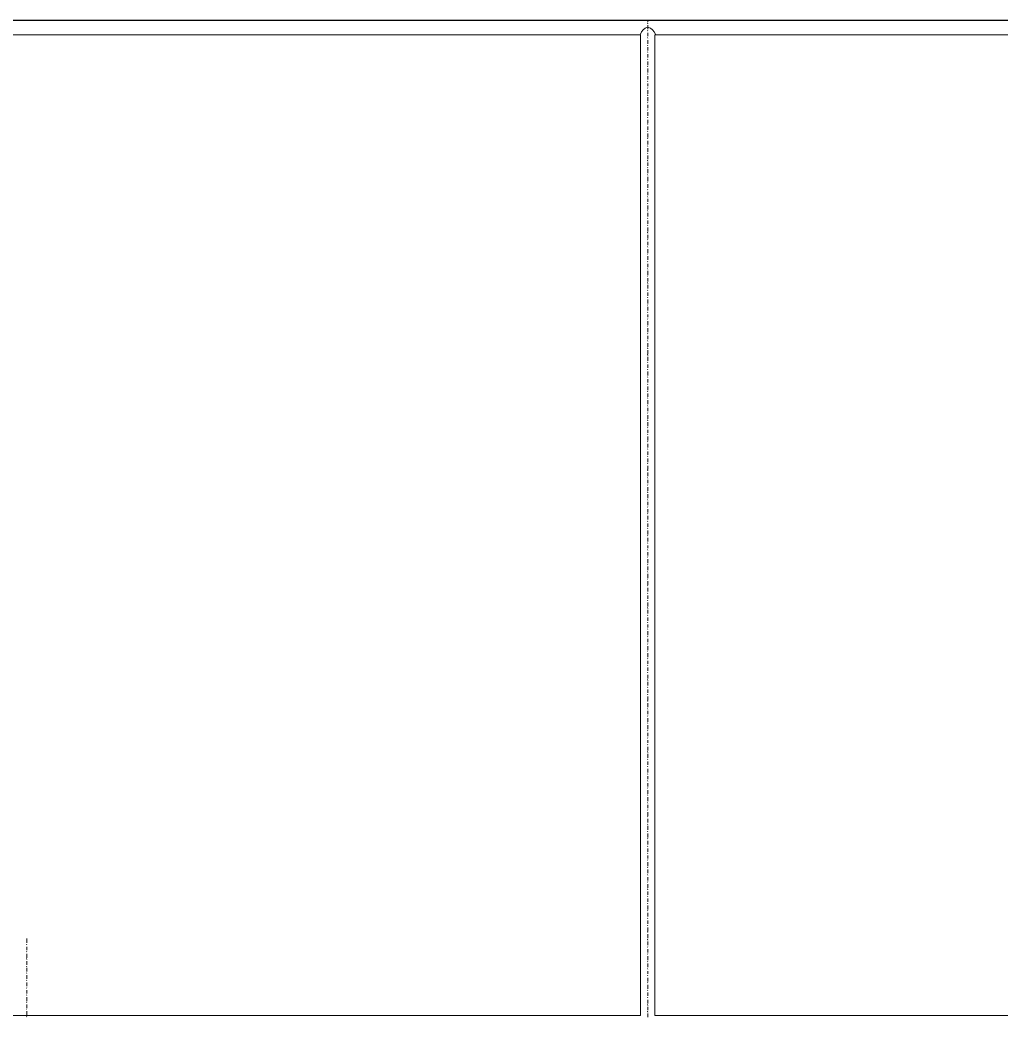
# Model space of a CAD drawing. Header units: millimetres. Extents: x 2928 to 3112, y 1220 to 1280.
# Drawn here: x 3072.221 to 3075.62, y 1236.898 to 1240.358 of the extents above; entities that cross this region are included whole.
import ezdxf

# ---------------------------------------------------------------- set-up
doc = ezdxf.new("R2010")
doc.units = ezdxf.units.MM

msp = doc.modelspace()

# ---------------------------------------------------------------- linework, layer by layer
at = {"color": 7, "linetype": 'Continuous', "lineweight": -2, "true_color": 0x000007}
msp.add_lwpolyline([(3098.42618, 1234.8053), (3098.42618, 1240.35609), (3056.66629, 1240.35609), (3056.66629, 1234.8053)], dxfattribs=at)
at = {"color": 252, "linetype": 'Continuous', "lineweight": 13, "true_color": 0x989898}
for points in [[(3074.39704, 1240.34451), (3074.39539, 1240.34782), (3074.39539, 1240.34782)], [(3074.39704, 1240.35112), (3074.39704, 1240.35774), (3074.39704, 1240.35774)], [(3074.39704, 1240.32632), (3074.39704, 1240.33955), (3074.39704, 1240.33955)], [(3074.39704, 1240.3197), (3074.39539, 1240.32135), (3074.39539, 1240.32135)], [(3074.39704, 1240.30151), (3074.39704, 1240.31308), (3074.39704, 1240.31308)], [(3074.39704, 1240.29489), (3074.39539, 1240.29654), (3074.39539, 1240.29654)], [(3074.39704, 1240.26843), (3074.39539, 1240.27008), (3074.39539, 1240.27008)], [(3074.39704, 1240.27504), (3074.39704, 1240.28827), (3074.39704, 1240.28827)], [(3074.39704, 1240.24527), (3074.39539, 1240.24692), (3074.39539, 1240.24692)], [(3074.39704, 1240.25189), (3074.39704, 1240.26346), (3074.39704, 1240.26346)], [(3074.39704, 1240.22708), (3074.39704, 1240.23865), (3074.39704, 1240.23865)], [(3074.39704, 1240.22046), (3074.39539, 1240.22211), (3074.39539, 1240.22211)], [(3074.39704, 1240.20061), (3074.39704, 1240.21384), (3074.39704, 1240.21384)], [(3074.39704, 1240.19565), (3074.39539, 1240.1973), (3074.39539, 1240.1973)], [(3074.39704, 1240.16919), (3074.39539, 1240.17084), (3074.39539, 1240.17084)], [(3074.39704, 1240.1758), (3074.39704, 1240.18903), (3074.39704, 1240.18903)], [(3074.39704, 1240.14438), (3074.39539, 1240.14603), (3074.39539, 1240.14603)], [(3074.39704, 1240.15099), (3074.39704, 1240.16257), (3074.39704, 1240.16257)], [(3074.39704, 1240.12784), (3074.39704, 1240.13776), (3074.39704, 1240.13776)], [(3074.39704, 1240.12122), (3074.39539, 1240.12287), (3074.39539, 1240.12287)], [(3074.39704, 1240.09476), (3074.39539, 1240.09806), (3074.39539, 1240.09806)], [(3074.39704, 1240.10137), (3074.39704, 1240.1146), (3074.39704, 1240.1146)], [(3074.39704, 1240.06995), (3074.39539, 1240.0716), (3074.39539, 1240.0716)], [(3074.39704, 1240.07656), (3074.39704, 1240.08979), (3074.39704, 1240.08979)], [(3074.39704, 1240.05175), (3074.39704, 1240.06333), (3074.39704, 1240.06333)], [(3074.39704, 1240.04514), (3074.39539, 1240.04679), (3074.39539, 1240.04679)], [(3074.39704, 1240.02529), (3074.39704, 1240.03852), (3074.39704, 1240.03852)], [(3074.39704, 1240.01867), (3074.39539, 1240.02033), (3074.39539, 1240.02033)], [(3074.39704, 1239.99552), (3074.39539, 1239.99717), (3074.39539, 1239.99717)], [(3074.39704, 1240.00048), (3074.39704, 1240.01206), (3074.39704, 1240.01206)], [(3074.39704, 1239.97071), (3074.39539, 1239.97236), (3074.39539, 1239.97236)], [(3074.39704, 1239.97732), (3074.39704, 1239.9889), (3074.39704, 1239.9889)], [(3074.39704, 1239.95086), (3074.39704, 1239.96409), (3074.39704, 1239.96409)], [(3074.39704, 1239.9459), (3074.39539, 1239.94755), (3074.39539, 1239.94755)], [(3074.39704, 1239.92605), (3074.39704, 1239.93928), (3074.39704, 1239.93928)], [(3074.39704, 1239.91943), (3074.39539, 1239.92109), (3074.39539, 1239.92109)], [(3074.39704, 1239.89462), (3074.39539, 1239.89628), (3074.39539, 1239.89628)], [(3074.39704, 1239.90124), (3074.39704, 1239.91282), (3074.39704, 1239.91282)], [(3074.39704, 1239.86816), (3074.39539, 1239.87147), (3074.39539, 1239.87147)], [(3074.39704, 1239.87478), (3074.39704, 1239.88801), (3074.39704, 1239.88801)], [(3074.39704, 1239.85162), (3074.39704, 1239.8632), (3074.39704, 1239.8632)], [(3074.39704, 1239.845), (3074.39539, 1239.84666), (3074.39539, 1239.84666)], [(3074.39704, 1239.82019), (3074.39539, 1239.82185), (3074.39539, 1239.82185)], [(3074.39704, 1239.82681), (3074.39704, 1239.84004), (3074.39704, 1239.84004)], [(3074.39704, 1239.79538), (3074.39539, 1239.79704), (3074.39539, 1239.79704)], [(3074.39704, 1239.80035), (3074.39704, 1239.81358), (3074.39704, 1239.81358)], [(3074.39704, 1239.77554), (3074.39704, 1239.78877), (3074.39704, 1239.78877)], [(3074.39704, 1239.76892), (3074.39539, 1239.77057), (3074.39539, 1239.77057)], [(3074.39704, 1239.75073), (3074.39704, 1239.7623), (3074.39704, 1239.7623)], [(3074.39704, 1239.74411), (3074.39539, 1239.74577), (3074.39539, 1239.74577)], [(3074.39704, 1239.72096), (3074.39539, 1239.72261), (3074.39539, 1239.72261)], [(3074.39704, 1239.72757), (3074.39704, 1239.7375), (3074.39704, 1239.7375)], [(3074.39704, 1239.69449), (3074.39539, 1239.6978), (3074.39539, 1239.6978)], [(3074.39704, 1239.70111), (3074.39704, 1239.71434), (3074.39704, 1239.71434)], [(3074.39704, 1239.6763), (3074.39704, 1239.68953), (3074.39704, 1239.68953)], [(3074.39704, 1239.66968), (3074.39539, 1239.67134), (3074.39539, 1239.67134)], [(3074.39704, 1239.64487), (3074.39539, 1239.64653), (3074.39539, 1239.64653)], [(3074.39704, 1239.65149), (3074.39704, 1239.66307), (3074.39704, 1239.66307)], [(3074.39704, 1239.61841), (3074.39539, 1239.62172), (3074.39539, 1239.62172)], [(3074.39704, 1239.62502), (3074.39704, 1239.63826), (3074.39704, 1239.63826)], [(3074.39704, 1239.60021), (3074.39704, 1239.61345), (3074.39704, 1239.61345)], [(3074.39704, 1239.59525), (3074.39539, 1239.59691), (3074.39539, 1239.59691)], [(3074.39704, 1239.57706), (3074.39704, 1239.58864), (3074.39704, 1239.58864)], [(3074.39704, 1239.57044), (3074.39539, 1239.5721), (3074.39539, 1239.5721)], [(3074.39704, 1239.54563), (3074.39539, 1239.54729), (3074.39539, 1239.54729)], [(3074.39704, 1239.55059), (3074.39704, 1239.56383), (3074.39704, 1239.56383)], [(3074.39704, 1239.51917), (3074.39539, 1239.52082), (3074.39539, 1239.52082)], [(3074.39704, 1239.52578), (3074.39704, 1239.53902), (3074.39704, 1239.53902)], [(3074.39704, 1239.50097), (3074.39704, 1239.51255), (3074.39704, 1239.51255)], [(3074.39704, 1239.49436), (3074.39539, 1239.49601), (3074.39539, 1239.49601)], [(3074.39704, 1239.47451), (3074.39704, 1239.48774), (3074.39704, 1239.48774)], [(3074.39704, 1239.46955), (3074.39539, 1239.4712), (3074.39539, 1239.4712)], [(3074.39704, 1239.44474), (3074.39539, 1239.44805), (3074.39539, 1239.44805)], [(3074.39704, 1239.45136), (3074.39704, 1239.46293), (3074.39704, 1239.46293)], [(3074.39704, 1239.42655), (3074.39704, 1239.43978), (3074.39704, 1239.43978)], [(3074.39704, 1239.41993), (3074.39539, 1239.42158), (3074.39539, 1239.42158)], [(3074.39704, 1239.40174), (3074.39704, 1239.41331), (3074.39704, 1239.41331)], [(3074.39704, 1239.39512), (3074.39539, 1239.39677), (3074.39539, 1239.39677)], [(3074.39704, 1239.36866), (3074.39539, 1239.37031), (3074.39539, 1239.37031)], [(3074.39704, 1239.37527), (3074.39704, 1239.3885), (3074.39704, 1239.3885)], [(3074.39704, 1239.34385), (3074.39539, 1239.3455), (3074.39539, 1239.3455)], [(3074.39704, 1239.35046), (3074.39704, 1239.36369), (3074.39704, 1239.36369)], [(3074.39704, 1239.32731), (3074.39704, 1239.33723), (3074.39704, 1239.33723)], [(3074.39704, 1239.32069), (3074.39539, 1239.32234), (3074.39539, 1239.32234)], [(3074.39704, 1239.30084), (3074.39704, 1239.31407), (3074.39704, 1239.31407)], [(3074.39704, 1239.29588), (3074.39539, 1239.29753), (3074.39539, 1239.29753)], [(3074.39704, 1239.26942), (3074.39539, 1239.27107), (3074.39539, 1239.27107)], [(3074.39704, 1239.27603), (3074.39704, 1239.28926), (3074.39704, 1239.28926)], [(3074.39704, 1239.24461), (3074.39539, 1239.24626), (3074.39539, 1239.24626)], [(3074.39704, 1239.25122), (3074.39704, 1239.2628), (3074.39704, 1239.2628)], [(3074.39704, 1239.22476), (3074.39704, 1239.23799), (3074.39704, 1239.23799)], [(3074.39704, 1239.21814), (3074.39539, 1239.22145), (3074.39539, 1239.22145)], [(3074.39704, 1239.19499), (3074.39539, 1239.19829), (3074.39539, 1239.19829)], [(3074.39704, 1239.19995), (3074.39704, 1239.21318), (3074.39704, 1239.21318)], [(3074.39704, 1239.17018), (3074.39539, 1239.17183), (3074.39539, 1239.17183)], [(3074.39704, 1239.17679), (3074.39704, 1239.19003), (3074.39704, 1239.19003)], [(3074.39704, 1239.15198), (3074.39704, 1239.16356), (3074.39704, 1239.16356)], [(3074.39704, 1239.14537), (3074.39539, 1239.14702), (3074.39539, 1239.14702)], [(3074.39704, 1239.12552), (3074.39704, 1239.13875), (3074.39704, 1239.13875)], [(3074.39704, 1239.1189), (3074.39539, 1239.12056), (3074.39539, 1239.12056)], [(3074.39704, 1239.09409), (3074.39539, 1239.09575), (3074.39539, 1239.09575)], [(3074.39704, 1239.10071), (3074.39704, 1239.11229), (3074.39704, 1239.11229)], [(3074.39704, 1239.06928), (3074.39539, 1239.07094), (3074.39539, 1239.07094)], [(3074.39704, 1239.07425), (3074.39704, 1239.08748), (3074.39704, 1239.08748)], [(3074.39704, 1239.05109), (3074.39704, 1239.06267), (3074.39704, 1239.06267)], [(3074.39704, 1239.04613), (3074.39539, 1239.04778), (3074.39539, 1239.04778)], [(3074.39704, 1239.02628), (3074.39704, 1239.03951), (3074.39704, 1239.03951)], [(3074.39704, 1239.01966), (3074.39539, 1239.02132), (3074.39539, 1239.02132)], [(3074.39704, 1238.99485), (3074.39539, 1238.99651), (3074.39539, 1238.99651)], [(3074.39704, 1239.00147), (3074.39704, 1239.01305), (3074.39704, 1239.01305)], [(3074.39704, 1238.96839), (3074.39539, 1238.9717), (3074.39539, 1238.9717)], [(3074.39704, 1238.97501), (3074.39704, 1238.98824), (3074.39704, 1238.98824)], [(3074.39704, 1238.9502), (3074.39704, 1238.96343), (3074.39704, 1238.96343)], [(3074.39704, 1238.94358), (3074.39539, 1238.94523), (3074.39539, 1238.94523)], [(3074.39704, 1238.92042), (3074.39539, 1238.92208), (3074.39539, 1238.92208)], [(3074.39704, 1238.92704), (3074.39704, 1238.93696), (3074.39704, 1238.93696)], [(3074.39704, 1238.89562), (3074.39539, 1238.89727), (3074.39539, 1238.89727)], [(3074.39704, 1238.90058), (3074.39704, 1238.91381), (3074.39704, 1238.91381)], [(3074.39704, 1238.87577), (3074.39704, 1238.889), (3074.39704, 1238.889)], [(3074.39704, 1238.86915), (3074.39539, 1238.87081), (3074.39539, 1238.87081)], [(3074.39704, 1238.85096), (3074.39704, 1238.86254), (3074.39704, 1238.86254)], [(3074.39704, 1238.84434), (3074.39539, 1238.846), (3074.39539, 1238.846)], [(3074.39704, 1238.81953), (3074.39539, 1238.82119), (3074.39539, 1238.82119)], [(3074.39704, 1238.82449), (3074.39704, 1238.83773), (3074.39704, 1238.83773)], [(3074.39704, 1238.79472), (3074.39539, 1238.79803), (3074.39539, 1238.79803)], [(3074.39704, 1238.79968), (3074.39704, 1238.81292), (3074.39704, 1238.81292)], [(3074.39704, 1238.77653), (3074.39704, 1238.78976), (3074.39704, 1238.78976)], [(3074.39704, 1238.76991), (3074.39539, 1238.77157), (3074.39539, 1238.77157)], [(3074.39704, 1238.7451), (3074.39539, 1238.74676), (3074.39539, 1238.74676)], [(3074.39704, 1238.75172), (3074.39704, 1238.7633), (3074.39704, 1238.7633)], [(3074.39704, 1238.71864), (3074.39539, 1238.72195), (3074.39539, 1238.72195)], [(3074.39704, 1238.72525), (3074.39704, 1238.73849), (3074.39704, 1238.73849)], [(3074.39704, 1238.70044), (3074.39704, 1238.71368), (3074.39704, 1238.71368)], [(3074.39704, 1238.69383), (3074.39539, 1238.69548), (3074.39539, 1238.69548)], [(3074.39704, 1238.67563), (3074.39704, 1238.68721), (3074.39704, 1238.68721)], [(3074.39704, 1238.66902), (3074.39539, 1238.67067), (3074.39539, 1238.67067)], [(3074.39704, 1238.64586), (3074.39539, 1238.64752), (3074.39539, 1238.64752)], [(3074.39704, 1238.65082), (3074.39704, 1238.6624), (3074.39704, 1238.6624)], [(3074.39704, 1238.6194), (3074.39539, 1238.62105), (3074.39539, 1238.62105)], [(3074.39704, 1238.62601), (3074.39704, 1238.63925), (3074.39704, 1238.63925)], [(3074.39704, 1238.60121), (3074.39704, 1238.61278), (3074.39704, 1238.61278)], [(3074.39704, 1238.59459), (3074.39539, 1238.59624), (3074.39539, 1238.59624)], [(3074.39704, 1238.57474), (3074.39704, 1238.58797), (3074.39704, 1238.58797)], [(3074.39704, 1238.56978), (3074.39539, 1238.57143), (3074.39539, 1238.57143)], [(3074.39704, 1238.54332), (3074.39539, 1238.54497), (3074.39539, 1238.54497)], [(3074.39704, 1238.54993), (3074.39704, 1238.56316), (3074.39704, 1238.56316)], [(3074.39704, 1238.52016), (3074.39539, 1238.52181), (3074.39539, 1238.52181)], [(3074.39704, 1238.52678), (3074.39704, 1238.5367), (3074.39704, 1238.5367)], [(3074.39704, 1238.50197), (3074.39704, 1238.51354), (3074.39704, 1238.51354)], [(3074.39704, 1238.49535), (3074.39539, 1238.497), (3074.39539, 1238.497)], [(3074.39704, 1238.46889), (3074.39539, 1238.47054), (3074.39539, 1238.47054)], [(3074.39704, 1238.4755), (3074.39704, 1238.48873), (3074.39704, 1238.48873)], [(3074.39704, 1238.44408), (3074.39539, 1238.44573), (3074.39539, 1238.44573)], [(3074.39704, 1238.45069), (3074.39704, 1238.46392), (3074.39704, 1238.46392)], [(3074.39704, 1238.42423), (3074.39704, 1238.43746), (3074.39704, 1238.43746)], [(3074.39704, 1238.41927), (3074.39539, 1238.42092), (3074.39539, 1238.42092)], [(3074.39704, 1238.39942), (3074.39704, 1238.41265), (3074.39704, 1238.41265)], [(3074.39704, 1238.39611), (3074.39539, 1238.39776), (3074.39539, 1238.39776)], [(3074.39704, 1238.36965), (3074.39539, 1238.3713), (3074.39539, 1238.3713)], [(3074.39704, 1238.37626), (3074.39704, 1238.38949), (3074.39704, 1238.38949)], [(3074.39704, 1238.34484), (3074.39539, 1238.34649), (3074.39539, 1238.34649)], [(3074.39704, 1238.35145), (3074.39704, 1238.36303), (3074.39704, 1238.36303)], [(3074.39704, 1238.32499), (3074.39704, 1238.33822), (3074.39704, 1238.33822)], [(3074.39704, 1238.31837), (3074.39539, 1238.32168), (3074.39539, 1238.32168)], [(3074.39704, 1238.30018), (3074.39704, 1238.31341), (3074.39704, 1238.31341)], [(3074.39704, 1238.29356), (3074.39539, 1238.29522), (3074.39539, 1238.29522)], [(3074.39704, 1238.26875), (3074.39539, 1238.27041), (3074.39539, 1238.27041)], [(3074.39704, 1238.27537), (3074.39704, 1238.28695), (3074.39704, 1238.28695)], [(3074.39704, 1238.2456), (3074.39539, 1238.24725), (3074.39539, 1238.24725)], [(3074.39704, 1238.25221), (3074.39704, 1238.26214), (3074.39704, 1238.26214)], [(3074.39704, 1238.22575), (3074.39704, 1238.23898), (3074.39704, 1238.23898)], [(3074.39704, 1238.21913), (3074.39539, 1238.22079), (3074.39539, 1238.22079)], [(3074.39704, 1238.19432), (3074.39539, 1238.19598), (3074.39539, 1238.19598)], [(3074.39704, 1238.20094), (3074.39704, 1238.21252), (3074.39704, 1238.21252)], [(3074.39704, 1238.16951), (3074.39539, 1238.17117), (3074.39539, 1238.17117)], [(3074.39704, 1238.17448), (3074.39704, 1238.18771), (3074.39704, 1238.18771)], [(3074.39704, 1238.14967), (3074.39704, 1238.1629), (3074.39704, 1238.1629)], [(3074.39704, 1238.14305), (3074.39539, 1238.1447), (3074.39539, 1238.1447)], [(3074.39704, 1238.12651), (3074.39704, 1238.13643), (3074.39704, 1238.13643)], [(3074.39704, 1238.11989), (3074.39539, 1238.12155), (3074.39539, 1238.12155)], [(3074.39704, 1238.09508), (3074.39539, 1238.09674), (3074.39539, 1238.09674)], [(3074.39704, 1238.1017), (3074.39704, 1238.11328), (3074.39704, 1238.11328)], [(3074.39704, 1238.06862), (3074.39539, 1238.07193), (3074.39539, 1238.07193)], [(3074.39704, 1238.07524), (3074.39704, 1238.08847), (3074.39704, 1238.08847)], [(3074.39704, 1238.05043), (3074.39704, 1238.06366), (3074.39704, 1238.06366)], [(3074.39704, 1238.04381), (3074.39539, 1238.04547), (3074.39539, 1238.04547)], [(3074.39704, 1238.019), (3074.39539, 1238.02066), (3074.39539, 1238.02066)], [(3074.39704, 1238.02562), (3074.39704, 1238.0372), (3074.39704, 1238.0372)], [(3074.39704, 1237.99585), (3074.39539, 1237.9975), (3074.39539, 1237.9975)], [(3074.39704, 1237.99915), (3074.39704, 1238.01239), (3074.39704, 1238.01239)], [(3074.39704, 1237.976), (3074.39704, 1237.98923), (3074.39704, 1237.98923)], [(3074.39704, 1237.96938), (3074.39539, 1237.97104), (3074.39539, 1237.97104)], [(3074.39704, 1237.95119), (3074.39704, 1237.96277), (3074.39704, 1237.96277)], [(3074.39704, 1237.94457), (3074.39539, 1237.94623), (3074.39539, 1237.94623)], [(3074.39704, 1237.91976), (3074.39539, 1237.92142), (3074.39539, 1237.92142)], [(3074.39704, 1237.92472), (3074.39704, 1237.93796), (3074.39704, 1237.93796)], [(3074.39704, 1237.8933), (3074.39539, 1237.89495), (3074.39539, 1237.89495)], [(3074.39704, 1237.89991), (3074.39704, 1237.91315), (3074.39704, 1237.91315)], [(3074.39704, 1237.8751), (3074.39704, 1237.88668), (3074.39704, 1237.88668)], [(3074.39704, 1237.86849), (3074.39539, 1237.87014), (3074.39539, 1237.87014)], [(3074.39704, 1237.85195), (3074.39704, 1237.86187), (3074.39704, 1237.86187)], [(3074.39704, 1237.84533), (3074.39539, 1237.84699), (3074.39539, 1237.84699)], [(3074.39704, 1237.81887), (3074.39539, 1237.82218), (3074.39539, 1237.82218)], [(3074.39704, 1237.82548), (3074.39704, 1237.83872), (3074.39704, 1237.83872)], [(3074.39704, 1237.80067), (3074.39704, 1237.81391), (3074.39704, 1237.81391)], [(3074.39704, 1237.79406), (3074.39539, 1237.79571), (3074.39539, 1237.79571)], [(3074.39704, 1237.77586), (3074.39704, 1237.78744), (3074.39704, 1237.78744)], [(3074.39704, 1237.76925), (3074.39539, 1237.7709), (3074.39539, 1237.7709)], [(3074.39704, 1237.74279), (3074.39539, 1237.74444), (3074.39539, 1237.74444)], [(3074.39704, 1237.7494), (3074.39704, 1237.76263), (3074.39704, 1237.76263)], [(3074.39704, 1237.71963), (3074.39539, 1237.72128), (3074.39539, 1237.72128)], [(3074.39704, 1237.72625), (3074.39704, 1237.73617), (3074.39704, 1237.73617)], [(3074.39704, 1237.70144), (3074.39704, 1237.71301), (3074.39704, 1237.71301)], [(3074.39704, 1237.69482), (3074.39539, 1237.69647), (3074.39539, 1237.69647)], [(3074.39704, 1237.67497), (3074.39704, 1237.6882), (3074.39704, 1237.6882)], [(3074.39704, 1237.67001), (3074.39539, 1237.67166), (3074.39539, 1237.67166)], [(3074.39704, 1237.64355), (3074.39539, 1237.6452), (3074.39539, 1237.6452)], [(3074.39704, 1237.65016), (3074.39704, 1237.66339), (3074.39704, 1237.66339)], [(3074.39704, 1237.61874), (3074.39539, 1237.62039), (3074.39539, 1237.62039)], [(3074.39704, 1237.62535), (3074.39704, 1237.63693), (3074.39704, 1237.63693)], [(3074.39704, 1237.59889), (3074.39704, 1237.61212), (3074.39704, 1237.61212)], [(3074.39704, 1237.59558), (3074.39539, 1237.59723), (3074.39539, 1237.59723)], [(3074.39704, 1237.56912), (3074.39539, 1237.57077), (3074.39539, 1237.57077)], [(3074.39704, 1237.57573), (3074.39704, 1237.58896), (3074.39704, 1237.58896)], [(3074.39704, 1237.54431), (3074.39539, 1237.54596), (3074.39539, 1237.54596)], [(3074.39704, 1237.55092), (3074.39704, 1237.56415), (3074.39704, 1237.56415)], [(3074.39704, 1237.52446), (3074.39704, 1237.53769), (3074.39704, 1237.53769)], [(3074.39704, 1237.5195), (3074.39539, 1237.52115), (3074.39539, 1237.52115)], [(3074.39704, 1237.49965), (3074.39704, 1237.51288), (3074.39704, 1237.51288)], [(3074.39704, 1237.49303), (3074.39539, 1237.49469), (3074.39539, 1237.49469)], [(3074.39704, 1237.46822), (3074.39539, 1237.46988), (3074.39539, 1237.46988)], [(3074.39704, 1237.47484), (3074.39704, 1237.48642), (3074.39704, 1237.48642)], [(3074.39704, 1237.44507), (3074.39539, 1237.44672), (3074.39539, 1237.44672)], [(3074.39704, 1237.45168), (3074.39704, 1237.46161), (3074.39704, 1237.46161)], [(3074.39704, 1237.42522), (3074.39704, 1237.43845), (3074.39704, 1237.43845)], [(3074.39704, 1237.4186), (3074.39539, 1237.42191), (3074.39539, 1237.42191)], [(3074.39704, 1237.40041), (3074.39704, 1237.41364), (3074.39704, 1237.41364)], [(3074.39704, 1237.39379), (3074.39539, 1237.39545), (3074.39539, 1237.39545)], [(3074.39704, 1237.36898), (3074.39539, 1237.37064), (3074.39539, 1237.37064)], [(3074.39704, 1237.3756), (3074.39704, 1237.38718), (3074.39704, 1237.38718)], [(3074.39704, 1237.34252), (3074.39539, 1237.34583), (3074.39539, 1237.34583)], [(3074.39704, 1237.34914), (3074.39704, 1237.36237), (3074.39704, 1237.36237)], [(3074.39704, 1237.32598), (3074.39704, 1237.33756), (3074.39704, 1237.33756)], [(3074.39704, 1237.31936), (3074.39539, 1237.32102), (3074.39539, 1237.32102)], [(3074.39704, 1237.29455), (3074.39539, 1237.29621), (3074.39539, 1237.29621)], [(3074.39704, 1237.30117), (3074.39704, 1237.31275), (3074.39704, 1237.31275)], [(3074.39704, 1237.26974), (3074.39539, 1237.2714), (3074.39539, 1237.2714)], [(3074.39704, 1237.27471), (3074.39704, 1237.28794), (3074.39704, 1237.28794)], [(3074.39704, 1237.2499), (3074.39704, 1237.26313), (3074.39704, 1237.26313)], [(3074.39704, 1237.24328), (3074.39539, 1237.24493), (3074.39539, 1237.24493)], [(3074.39704, 1237.22509), (3074.39704, 1237.23666), (3074.39704, 1237.23666)], [(3074.39704, 1237.21847), (3074.39539, 1237.22012), (3074.39539, 1237.22012)], [(3074.39704, 1237.19532), (3074.39539, 1237.19697), (3074.39539, 1237.19697)], [(3074.39704, 1237.19862), (3074.39704, 1237.21185), (3074.39704, 1237.21185)], [(3072.2452, 1237.15893), (3072.2452, 1237.17381), (3072.2452, 1237.17381)], [(3074.39704, 1237.16885), (3074.39539, 1237.17216), (3074.39539, 1237.17216)], [(3074.39704, 1237.17547), (3074.39704, 1237.1887), (3074.39704, 1237.1887)], [(3074.39704, 1237.15066), (3074.39704, 1237.16389), (3074.39704, 1237.16389)], [(3072.2452, 1237.15231), (3072.24355, 1237.15397), (3072.24355, 1237.15397)], [(3072.2452, 1237.1275), (3072.24355, 1237.12916), (3072.24355, 1237.12916)], [(3072.2452, 1237.13412), (3072.2452, 1237.1457), (3072.2452, 1237.1457)], [(3072.2452, 1237.10765), (3072.2452, 1237.12089), (3072.2452, 1237.12089)], [(3074.39704, 1237.14404), (3074.39539, 1237.1457), (3074.39539, 1237.1457)], [(3074.39704, 1237.11923), (3074.39539, 1237.12089), (3074.39539, 1237.12089)], [(3074.39704, 1237.12585), (3074.39704, 1237.13743), (3074.39704, 1237.13743)], [(3072.2452, 1237.10104), (3072.24355, 1237.10435), (3072.24355, 1237.10435)], [(3072.2452, 1237.08284), (3072.2452, 1237.09608), (3072.2452, 1237.09608)], [(3074.39704, 1237.09277), (3074.39539, 1237.09442), (3074.39539, 1237.09442)], [(3074.39704, 1237.09938), (3074.39704, 1237.11262), (3074.39704, 1237.11262)], [(3074.39704, 1237.07457), (3074.39704, 1237.08781), (3074.39704, 1237.08781)], [(3072.2452, 1237.07623), (3072.24355, 1237.07788), (3072.24355, 1237.07788)], [(3072.2452, 1237.05307), (3072.24355, 1237.05473), (3072.24355, 1237.05473)], [(3072.2452, 1237.05969), (3072.2452, 1237.07292), (3072.2452, 1237.07292)], [(3074.39704, 1237.06796), (3074.39539, 1237.06961), (3074.39539, 1237.06961)], [(3074.39704, 1237.05142), (3074.39704, 1237.06134), (3074.39704, 1237.06134)], [(3072.2452, 1237.02826), (3072.24355, 1237.02992), (3072.24355, 1237.02992)], [(3072.2452, 1237.03488), (3072.2452, 1237.04646), (3072.2452, 1237.04646)], [(3072.2452, 1237.00841), (3072.2452, 1237.02165), (3072.2452, 1237.02165)], [(3074.39704, 1237.0448), (3074.39539, 1237.04646), (3074.39539, 1237.04646)], [(3074.39704, 1237.01999), (3074.39539, 1237.02165), (3074.39539, 1237.02165)], [(3074.39704, 1237.02495), (3074.39704, 1237.03819), (3074.39704, 1237.03819)], [(3072.2452, 1237.0018), (3072.24355, 1237.00345), (3072.24355, 1237.00345)], [(3072.2452, 1236.9836), (3072.2452, 1236.99518), (3072.2452, 1236.99518)], [(3074.39704, 1236.99353), (3074.39539, 1236.99518), (3074.39539, 1236.99518)], [(3074.39704, 1237.00014), (3074.39704, 1237.01338), (3074.39704, 1237.01338)], [(3074.39704, 1236.97533), (3074.39704, 1236.98691), (3074.39704, 1236.98691)], [(3072.2452, 1236.97699), (3072.24355, 1236.97864), (3072.24355, 1236.97864)], [(3072.2452, 1236.95218), (3072.24355, 1236.95383), (3072.24355, 1236.95383)], [(3072.2452, 1236.95714), (3072.2452, 1236.97037), (3072.2452, 1236.97037)], [(3074.39704, 1236.96872), (3074.39539, 1236.97037), (3074.39539, 1236.97037)], [(3074.39704, 1236.94887), (3074.39704, 1236.9621), (3074.39704, 1236.9621)], [(3072.2452, 1236.92902), (3072.24355, 1236.93068), (3072.24355, 1236.93068)], [(3072.2452, 1236.93398), (3072.2452, 1236.94556), (3072.2452, 1236.94556)], [(3072.2452, 1236.90918), (3072.2452, 1236.92241), (3072.2452, 1236.92241)], [(3074.39704, 1236.94225), (3074.39539, 1236.94556), (3074.39539, 1236.94556)], [(3074.39704, 1236.9191), (3074.39539, 1236.92241), (3074.39539, 1236.92241)], [(3074.39704, 1236.92571), (3074.39704, 1236.93729), (3074.39704, 1236.93729)], [(3074.39704, 1236.90091), (3074.39704, 1236.91414), (3074.39704, 1236.91414)], [(3072.2452, 1236.90256), (3072.24355, 1236.90421), (3072.24355, 1236.90421)]]:
    msp.add_lwpolyline(points, dxfattribs=at)
at = {"color": 7, "linetype": 'Continuous', "lineweight": 5, "true_color": 0x000007}
for points in [[(3074.37058, 1236.90752), (3067.96964, 1236.90752), (3067.96964, 1240.30647), (3074.37058, 1240.30647)], [(3074.4202, 1236.90752), (3076.81186, 1236.90752), (3076.81186, 1240.30647), (3074.4202, 1240.30647)]]:
    msp.add_lwpolyline(points, close=True, dxfattribs=at)
for points in [[(3074.39539, 1240.33293), (3074.38381, 1240.32962), (3074.37554, 1240.3197), (3074.37058, 1240.30812)], [(3074.4235, 1240.30812), (3074.41854, 1240.3197), (3074.40862, 1240.32962), (3074.39704, 1240.33293)]]:
    msp.add_open_spline(points, degree=3, dxfattribs=at)

doc.saveas('drawing.dxf')
